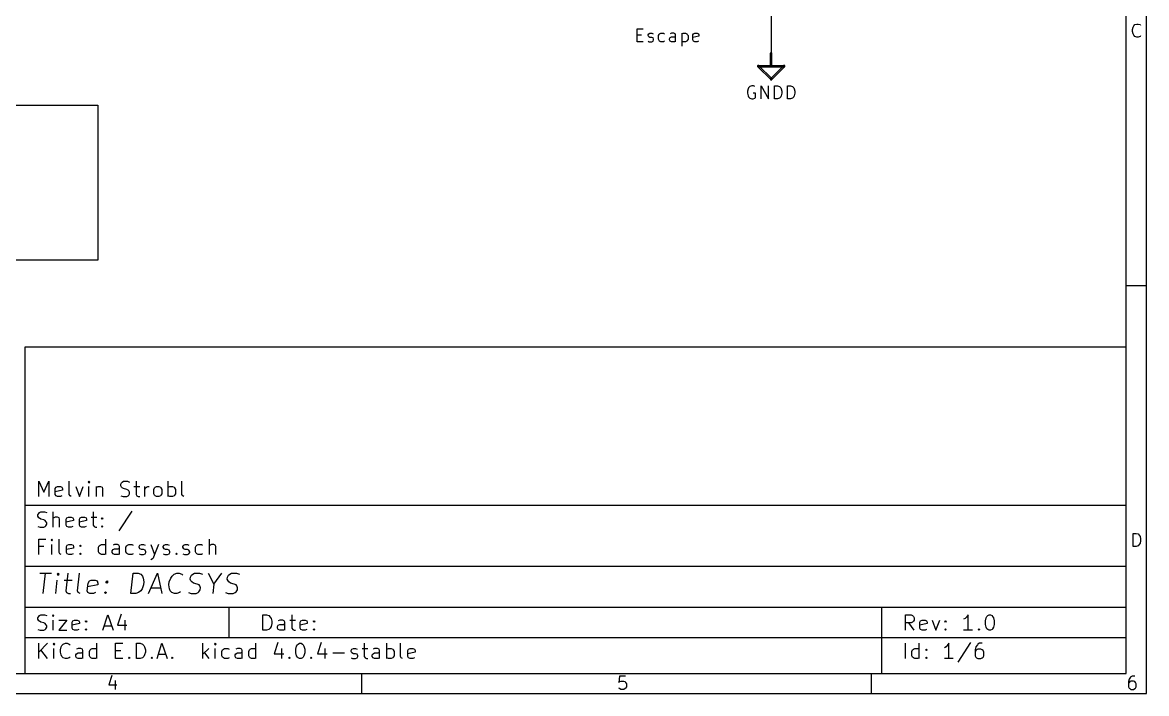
# Model space of a CAD drawing. Extents: x 10 to 287, y -200 to -10.
# Drawn here: x 176.8 to 287, y -200 to -134.1 of the extents above; entities that cross this region are included whole.
import ezdxf

# ---------------------------------------------------------------- set-up
doc = ezdxf.new("R2010")
doc.units = 0
doc.header["$MEASUREMENT"] = 0
doc.layers.add('BLACK', color=7, linetype='CONTINUOUS')

msp = doc.modelspace()

# ---------------------------------------------------------------- linework, layer by layer
at = {"layer": 'Black'}
for p, q in [((286.995, -200), (286.995, -10.0076)), ((285.013, -198.018), (285.013, -11.9888)), ((250.19, -125.73), (250.19, -137.16)), ((285.674, -134.595), (285.75, -134.468)), ((285.75, -134.468), (285.852, -134.341)), ((285.852, -134.341), (286.055, -134.29)), ((286.055, -134.29), (286.182, -134.29)), ((286.182, -134.29), (286.36, -134.341)), ((286.36, -134.341), (286.41, -134.391)), ((237.033, -136.042), (237.033, -134.772)), ((237.033, -134.772), (237.642, -134.772)), ((237.033, -135.357), (237.465, -135.357)), ((238.125, -135.357), (238.176, -135.255)), ((238.125, -135.433), (238.125, -135.357)), ((238.176, -135.56), (238.125, -135.433)), ((238.176, -135.255), (238.303, -135.179)), ((238.303, -135.611), (238.176, -135.56)), ((238.303, -135.179), (238.481, -135.179)), ((238.481, -135.179), (238.608, -135.255)), ((239.141, -135.433), (239.192, -135.306)), ((239.141, -135.788), (239.141, -135.433)), ((239.192, -135.306), (239.243, -135.255)), ((239.243, -135.255), (239.37, -135.179)), ((239.37, -135.179), (239.624, -135.179)), ((239.624, -135.179), (239.725, -135.255)), ((240.411, -135.179), (240.284, -135.255)), ((240.284, -135.611), (240.411, -135.56)), ((240.64, -135.179), (240.411, -135.179)), ((240.411, -135.56), (240.716, -135.56)), ((240.767, -135.255), (240.64, -135.179)), ((240.716, -135.56), (240.817, -135.484)), ((240.817, -135.357), (240.767, -135.255)), ((240.817, -136.042), (240.817, -135.357)), ((241.427, -135.179), (241.427, -136.449)), ((241.427, -135.255), (241.554, -135.179)), ((241.554, -135.179), (241.783, -135.179)), ((241.783, -135.179), (241.91, -135.255)), ((241.91, -135.255), (241.96, -135.306)), ((241.96, -135.306), (242.037, -135.433)), ((242.037, -135.433), (242.037, -135.788)), ((242.519, -135.357), (242.57, -135.255)), ((242.519, -135.839), (242.519, -135.357)), ((243.103, -135.484), (242.519, -135.611)), ((242.57, -135.255), (242.697, -135.179)), ((242.697, -135.179), (242.926, -135.179)), ((242.926, -135.179), (243.053, -135.255)), ((243.053, -135.255), (243.103, -135.357)), ((243.103, -135.357), (243.103, -135.484)), ((285.623, -134.823), (285.674, -134.595)), ((285.623, -135.026), (285.623, -134.823)), ((285.674, -135.255), (285.623, -135.026)), ((285.75, -135.382), (285.674, -135.255)), ((285.852, -135.509), (285.75, -135.382)), ((286.055, -135.585), (285.852, -135.509)), ((286.36, -135.509), (286.182, -135.585)), ((286.41, -135.458), (286.36, -135.509)), ((237.642, -136.042), (237.033, -136.042)), ((238.125, -135.966), (238.227, -136.042)), ((238.227, -136.042), (238.481, -136.042)), ((238.481, -135.611), (238.303, -135.611)), ((238.608, -135.661), (238.481, -135.611)), ((238.481, -136.042), (238.608, -135.966)), ((238.658, -135.788), (238.608, -135.661)), ((238.608, -135.966), (238.658, -135.839)), ((238.658, -135.839), (238.658, -135.788)), ((239.192, -135.915), (239.141, -135.788)), ((239.243, -135.966), (239.192, -135.915)), ((239.37, -136.042), (239.243, -135.966)), ((239.624, -136.042), (239.37, -136.042)), ((239.725, -135.966), (239.624, -136.042)), ((240.233, -135.738), (240.284, -135.611)), ((240.233, -135.839), (240.233, -135.738)), ((240.284, -135.966), (240.233, -135.839)), ((240.411, -136.042), (240.284, -135.966)), ((240.716, -136.042), (240.411, -136.042)), ((240.817, -135.966), (240.716, -136.042)), ((241.554, -136.042), (241.427, -135.966)), ((241.783, -136.042), (241.554, -136.042)), ((241.91, -135.966), (241.783, -136.042)), ((241.96, -135.915), (241.91, -135.966)), ((242.037, -135.788), (241.96, -135.915)), ((242.57, -135.966), (242.519, -135.839)), ((242.697, -136.042), (242.57, -135.966)), ((242.926, -136.042), (242.697, -136.042)), ((243.053, -135.966), (242.926, -136.042)), ((286.182, -135.585), (286.055, -135.585)), ((250.114, -138.43), (250.114, -137.16)), ((250.266, -138.43), (250.266, -137.16)), ((250.139, -139.751), (248.869, -138.481)), ((248.92, -138.354), (250.19, -138.354)), ((248.92, -138.506), (250.19, -138.506)), ((250.241, -139.649), (248.971, -138.379)), ((251.409, -138.379), (250.139, -139.649)), ((250.19, -138.354), (251.46, -138.354)), ((250.19, -138.506), (251.46, -138.506)), ((251.511, -138.481), (250.241, -139.751)), ((247.929, -140.665), (247.879, -140.894)), ((247.879, -140.894), (247.879, -141.072)), ((247.879, -141.072), (247.929, -141.326)), ((247.98, -140.538), (247.929, -140.665)), ((248.107, -140.411), (247.98, -140.538)), ((248.285, -140.36), (248.107, -140.411)), ((248.463, -140.36), (248.285, -140.36)), ((248.641, -141.072), (248.412, -141.072)), ((248.59, -140.411), (248.463, -140.36)), ((248.641, -141.503), (248.641, -141.072)), ((249.199, -141.63), (249.199, -140.36)), ((249.199, -140.36), (249.911, -141.63)), ((249.911, -141.63), (249.911, -140.36)), ((250.52, -141.63), (250.52, -140.36)), ((250.52, -140.36), (250.825, -140.36)), ((250.825, -140.36), (251.003, -140.411)), ((251.003, -140.411), (251.13, -140.538)), ((251.13, -140.538), (251.181, -140.665)), ((251.181, -140.665), (251.231, -140.894)), ((251.231, -141.072), (251.181, -141.326)), ((251.231, -140.894), (251.231, -141.072)), ((251.79, -141.63), (251.79, -140.36)), ((251.79, -140.36), (252.095, -140.36)), ((252.095, -140.36), (252.273, -140.411)), ((252.273, -140.411), (252.4, -140.538)), ((252.4, -140.538), (252.451, -140.665)), ((252.451, -140.665), (252.501, -140.894)), ((252.501, -141.072), (252.451, -141.326)), ((252.501, -140.894), (252.501, -141.072)), ((247.929, -141.326), (247.98, -141.427)), ((247.98, -141.427), (248.107, -141.554)), ((248.107, -141.554), (248.285, -141.63)), ((248.285, -141.63), (248.412, -141.63)), ((248.412, -141.63), (248.59, -141.554)), ((248.59, -141.554), (248.641, -141.503)), ((250.825, -141.63), (250.52, -141.63)), ((251.003, -141.554), (250.825, -141.63)), ((251.13, -141.427), (251.003, -141.554)), ((251.181, -141.326), (251.13, -141.427)), ((252.095, -141.63), (251.79, -141.63)), ((252.273, -141.554), (252.095, -141.63)), ((252.4, -141.427), (252.273, -141.554)), ((252.451, -141.326), (252.4, -141.427)), ((165.1, -142.24), (184.15, -142.24)), ((184.15, -142.24), (184.15, -157.48)), ((184.15, -157.48), (165.1, -157.48)), ((286.995, -159.995), (285.013, -159.995)), ((177.013, -166.014), (177.013, -198.018)), ((285.013, -166.014), (177.013, -166.014)), ((285.013, -198.018), (285.013, -166.014)), ((178.359, -180.67), (178.359, -179.172)), ((178.359, -179.172), (178.867, -180.238)), ((178.867, -180.238), (179.349, -179.172)), ((179.349, -179.172), (179.349, -180.67)), ((181.356, -180.467), (181.356, -179.172)), ((183.286, -179.172), (183.21, -179.248)), ((183.21, -179.248), (183.286, -179.324)), ((183.363, -179.248), (183.286, -179.172)), ((183.286, -179.172), (183.286, -179.324)), ((183.286, -179.324), (183.363, -179.248)), ((186.411, -179.451), (186.487, -179.324)), ((186.411, -179.603), (186.411, -179.451)), ((186.487, -179.756), (186.411, -179.603)), ((186.487, -179.324), (186.563, -179.248)), ((186.563, -179.248), (186.69, -179.172)), ((186.69, -179.172), (187.071, -179.172)), ((187.071, -179.172), (187.274, -179.248)), ((187.909, -179.172), (187.909, -180.467)), ((191.059, -180.67), (191.059, -179.172)), ((192.405, -180.467), (192.405, -179.172)), ((179.984, -179.883), (180.061, -179.756)), ((179.984, -180.467), (179.984, -179.883)), ((180.696, -180.035), (179.984, -180.188)), ((180.061, -180.594), (179.984, -180.467)), ((180.061, -179.756), (180.213, -179.68)), ((180.213, -180.67), (180.061, -180.594)), ((180.213, -179.68), (180.492, -179.68)), ((180.492, -180.67), (180.213, -180.67)), ((180.492, -179.68), (180.645, -179.756)), ((180.645, -180.594), (180.492, -180.67)), ((180.645, -179.756), (180.696, -179.883)), ((180.696, -179.883), (180.696, -180.035)), ((181.432, -180.594), (181.356, -180.467)), ((181.559, -180.67), (181.432, -180.594)), ((181.991, -179.68), (182.347, -180.67)), ((182.347, -180.67), (182.728, -179.68)), ((183.286, -180.67), (183.286, -179.68)), ((183.998, -179.68), (183.998, -180.67)), ((183.998, -179.807), (184.074, -179.756)), ((184.074, -179.756), (184.201, -179.68)), ((184.201, -179.68), (184.429, -179.68)), ((184.429, -179.68), (184.582, -179.756)), ((184.582, -179.756), (184.633, -179.883)), ((184.633, -179.883), (184.633, -180.67)), ((186.411, -180.594), (186.639, -180.67)), ((186.563, -179.807), (186.487, -179.756)), ((186.69, -179.883), (186.563, -179.807)), ((186.639, -180.67), (186.995, -180.67)), ((186.995, -179.959), (186.69, -179.883)), ((187.122, -180.035), (186.995, -179.959)), ((186.995, -180.67), (187.122, -180.594)), ((187.198, -180.111), (187.122, -180.035)), ((187.122, -180.594), (187.198, -180.543)), ((187.274, -180.238), (187.198, -180.111)), ((187.198, -180.543), (187.274, -180.391)), ((187.274, -180.391), (187.274, -180.238)), ((187.706, -179.68), (188.265, -179.68)), ((187.909, -180.467), (187.985, -180.594)), ((187.985, -180.594), (188.112, -180.67)), ((188.112, -180.67), (188.265, -180.67)), ((188.773, -180.67), (188.773, -179.68)), ((188.773, -179.959), (188.849, -179.807)), ((188.849, -179.807), (188.925, -179.756)), ((188.925, -179.756), (189.052, -179.68)), ((189.052, -179.68), (189.205, -179.68)), ((189.636, -179.959), (189.713, -179.807)), ((189.636, -180.391), (189.636, -179.959)), ((189.713, -180.543), (189.636, -180.391)), ((189.713, -179.807), (189.789, -179.756)), ((189.789, -180.594), (189.713, -180.543)), ((189.789, -179.756), (189.916, -179.68)), ((189.916, -180.67), (189.789, -180.594)), ((189.916, -179.68), (190.144, -179.68)), ((190.144, -180.67), (189.916, -180.67)), ((190.144, -179.68), (190.297, -179.756)), ((190.297, -180.594), (190.144, -180.67)), ((190.297, -179.756), (190.348, -179.807)), ((190.348, -180.543), (190.297, -180.594)), ((190.348, -179.807), (190.424, -179.959)), ((190.424, -180.391), (190.348, -180.543)), ((190.424, -179.959), (190.424, -180.391)), ((191.059, -179.756), (191.211, -179.68)), ((191.211, -180.67), (191.059, -180.594)), ((191.211, -179.68), (191.491, -179.68)), ((191.491, -180.67), (191.211, -180.67)), ((191.491, -179.68), (191.643, -179.756)), ((191.643, -180.594), (191.491, -180.67)), ((191.643, -179.756), (191.694, -179.807)), ((191.694, -180.543), (191.643, -180.594)), ((191.694, -179.807), (191.77, -179.959)), ((191.77, -180.391), (191.694, -180.543)), ((191.77, -179.959), (191.77, -180.391)), ((192.481, -180.594), (192.405, -180.467)), ((192.608, -180.67), (192.481, -180.594)), ((177.013, -181.508), (285.013, -181.508)), ((178.283, -182.448), (178.359, -182.321)), ((178.283, -182.601), (178.283, -182.448)), ((178.359, -182.753), (178.283, -182.601)), ((178.359, -182.321), (178.435, -182.245)), ((178.435, -182.804), (178.359, -182.753)), ((178.435, -182.245), (178.562, -182.169)), ((178.562, -182.88), (178.435, -182.804)), ((178.562, -182.169), (178.943, -182.169)), ((178.867, -182.956), (178.562, -182.88)), ((178.994, -183.032), (178.867, -182.956)), ((178.943, -182.169), (179.146, -182.245)), ((179.781, -183.667), (179.781, -182.169)), ((179.857, -182.753), (179.781, -182.804)), ((179.984, -182.677), (179.857, -182.753)), ((180.213, -182.677), (179.984, -182.677)), ((180.365, -182.753), (180.213, -182.677)), ((180.416, -182.88), (180.365, -182.753)), ((180.416, -183.667), (180.416, -182.88)), ((181.051, -182.88), (181.127, -182.753)), ((181.051, -183.464), (181.051, -182.88)), ((181.127, -182.753), (181.28, -182.677)), ((181.28, -182.677), (181.559, -182.677)), ((181.559, -182.677), (181.712, -182.753)), ((181.712, -182.753), (181.762, -182.88)), ((181.762, -182.88), (181.762, -183.032)), ((182.347, -182.88), (182.423, -182.753)), ((182.347, -183.464), (182.347, -182.88)), ((182.423, -182.753), (182.575, -182.677)), ((182.575, -182.677), (182.855, -182.677)), ((182.855, -182.677), (183.007, -182.753)), ((183.007, -182.753), (183.058, -182.88)), ((183.058, -182.88), (183.058, -183.032)), ((183.515, -182.677), (184.074, -182.677)), ((183.718, -182.169), (183.718, -183.464)), ((184.506, -182.804), (184.582, -182.753)), ((184.582, -182.88), (184.506, -182.804)), ((184.582, -182.753), (184.658, -182.804)), ((184.582, -182.753), (184.582, -182.88)), ((184.658, -182.804), (184.582, -182.88)), ((187.503, -182.093), (186.233, -184.023)), ((178.283, -183.591), (178.511, -183.667)), ((178.511, -183.667), (178.867, -183.667)), ((178.867, -183.667), (178.994, -183.591)), ((179.07, -183.109), (178.994, -183.032)), ((178.994, -183.591), (179.07, -183.54)), ((179.146, -183.236), (179.07, -183.109)), ((179.07, -183.54), (179.146, -183.388)), ((179.146, -183.388), (179.146, -183.236)), ((181.762, -183.032), (181.051, -183.185)), ((181.127, -183.591), (181.051, -183.464)), ((181.28, -183.667), (181.127, -183.591)), ((181.559, -183.667), (181.28, -183.667)), ((181.712, -183.591), (181.559, -183.667)), ((183.058, -183.032), (182.347, -183.185)), ((182.423, -183.591), (182.347, -183.464)), ((182.575, -183.667), (182.423, -183.591)), ((182.855, -183.667), (182.575, -183.667)), ((183.007, -183.591), (182.855, -183.667)), ((183.718, -183.464), (183.794, -183.591)), ((183.794, -183.591), (183.921, -183.667)), ((183.921, -183.667), (184.074, -183.667)), ((184.506, -183.591), (184.582, -183.54)), ((184.582, -183.667), (184.506, -183.591)), ((184.582, -183.54), (184.658, -183.591)), ((184.582, -183.54), (184.582, -183.667)), ((184.658, -183.591), (184.582, -183.667)), ((178.359, -186.36), (178.359, -184.861)), ((178.359, -184.861), (179.07, -184.861)), ((179.654, -184.861), (179.578, -184.937)), ((179.578, -184.937), (179.654, -185.014)), ((179.73, -184.937), (179.654, -184.861)), ((179.654, -184.861), (179.654, -185.014)), ((179.654, -185.014), (179.73, -184.937)), ((180.365, -186.157), (180.365, -184.861)), ((184.937, -186.36), (184.937, -184.861)), ((195.097, -186.36), (195.097, -184.861)), ((285.674, -185.572), (285.674, -184.277)), ((285.674, -184.277), (285.979, -184.277)), ((285.979, -184.277), (286.182, -184.328)), ((286.182, -184.328), (286.283, -184.455)), ((286.283, -184.455), (286.36, -184.582)), ((286.36, -184.582), (286.41, -184.81)), ((286.41, -185.014), (286.36, -185.242)), ((286.41, -184.81), (286.41, -185.014)), ((178.867, -185.572), (178.359, -185.572)), ((179.654, -186.36), (179.654, -185.369)), ((180.442, -186.284), (180.365, -186.157)), ((181.077, -185.572), (181.153, -185.445)), ((181.077, -186.157), (181.077, -185.572)), ((181.788, -185.725), (181.077, -185.877)), ((181.153, -186.284), (181.077, -186.157)), ((181.153, -185.445), (181.305, -185.369)), ((181.305, -185.369), (181.585, -185.369)), ((181.585, -185.369), (181.737, -185.445)), ((181.737, -185.445), (181.788, -185.572)), ((181.788, -185.572), (181.788, -185.725)), ((182.372, -185.496), (182.448, -185.445)), ((182.448, -185.572), (182.372, -185.496)), ((182.372, -186.284), (182.448, -186.233)), ((182.448, -185.445), (182.524, -185.496)), ((182.448, -185.445), (182.448, -185.572)), ((182.524, -185.496), (182.448, -185.572)), ((182.448, -186.233), (182.524, -186.284)), ((182.448, -186.233), (182.448, -186.36)), ((184.226, -185.649), (184.302, -185.496)), ((184.226, -186.08), (184.226, -185.649)), ((184.302, -186.233), (184.226, -186.08)), ((184.302, -185.496), (184.379, -185.445)), ((184.379, -186.284), (184.302, -186.233)), ((184.379, -185.445), (184.506, -185.369)), ((184.506, -185.369), (184.81, -185.369)), ((184.81, -185.369), (184.937, -185.445)), ((185.572, -186.004), (185.649, -185.877)), ((185.572, -186.157), (185.572, -186.004)), ((185.649, -186.284), (185.572, -186.157)), ((185.801, -185.369), (185.649, -185.445)), ((185.649, -185.877), (185.801, -185.801)), ((186.08, -185.369), (185.801, -185.369)), ((185.801, -185.801), (186.157, -185.801)), ((186.233, -185.445), (186.08, -185.369)), ((186.157, -185.801), (186.284, -185.725)), ((186.284, -185.572), (186.233, -185.445)), ((186.284, -186.36), (186.284, -185.572)), ((186.919, -185.649), (186.995, -185.496)), ((186.919, -186.08), (186.919, -185.649)), ((186.995, -186.233), (186.919, -186.08)), ((186.995, -185.496), (187.071, -185.445)), ((187.071, -186.284), (186.995, -186.233)), ((187.071, -185.445), (187.198, -185.369)), ((187.198, -185.369), (187.503, -185.369)), ((187.503, -185.369), (187.63, -185.445)), ((188.214, -185.572), (188.29, -185.445)), ((188.214, -185.649), (188.214, -185.572)), ((188.29, -185.801), (188.214, -185.649)), ((188.29, -185.445), (188.443, -185.369)), ((188.443, -185.877), (188.29, -185.801)), ((188.443, -185.369), (188.646, -185.369)), ((188.646, -185.877), (188.443, -185.877)), ((188.646, -185.369), (188.798, -185.445)), ((188.798, -185.928), (188.646, -185.877)), ((188.874, -186.08), (188.798, -185.928)), ((188.798, -186.284), (188.874, -186.157)), ((188.874, -186.157), (188.874, -186.08)), ((189.357, -185.369), (189.713, -186.36)), ((190.094, -185.369), (189.713, -186.36)), ((190.576, -185.572), (190.652, -185.445)), ((190.576, -185.649), (190.576, -185.572)), ((190.652, -185.801), (190.576, -185.649)), ((190.652, -185.445), (190.805, -185.369)), ((190.805, -185.877), (190.652, -185.801)), ((190.805, -185.369), (191.008, -185.369)), ((191.008, -185.877), (190.805, -185.877)), ((191.008, -185.369), (191.16, -185.445)), ((191.16, -185.928), (191.008, -185.877)), ((191.237, -186.08), (191.16, -185.928)), ((191.16, -186.284), (191.237, -186.157)), ((191.237, -186.157), (191.237, -186.08)), ((191.795, -186.284), (191.872, -186.233)), ((191.872, -186.233), (191.948, -186.284)), ((191.872, -186.233), (191.872, -186.36)), ((192.507, -185.572), (192.583, -185.445)), ((192.507, -185.649), (192.507, -185.572)), ((192.583, -185.801), (192.507, -185.649)), ((192.583, -185.445), (192.735, -185.369)), ((192.735, -185.877), (192.583, -185.801)), ((192.735, -185.369), (192.938, -185.369)), ((192.938, -185.877), (192.735, -185.877)), ((192.938, -185.369), (193.091, -185.445)), ((193.091, -185.928), (192.938, -185.877)), ((193.167, -186.08), (193.091, -185.928)), ((193.091, -186.284), (193.167, -186.157)), ((193.167, -186.157), (193.167, -186.08)), ((193.726, -185.649), (193.802, -185.496)), ((193.726, -186.08), (193.726, -185.649)), ((193.802, -186.233), (193.726, -186.08)), ((193.802, -185.496), (193.878, -185.445)), ((193.878, -186.284), (193.802, -186.233)), ((193.878, -185.445), (194.005, -185.369)), ((194.005, -185.369), (194.31, -185.369)), ((194.31, -185.369), (194.437, -185.445)), ((195.174, -185.445), (195.097, -185.496)), ((195.301, -185.369), (195.174, -185.445)), ((195.529, -185.369), (195.301, -185.369)), ((195.682, -185.445), (195.529, -185.369)), ((195.732, -185.572), (195.682, -185.445)), ((195.732, -186.36), (195.732, -185.572)), ((285.979, -185.572), (285.674, -185.572)), ((286.182, -185.496), (285.979, -185.572)), ((286.283, -185.369), (286.182, -185.496)), ((286.36, -185.242), (286.283, -185.369)), ((180.569, -186.36), (180.442, -186.284)), ((181.305, -186.36), (181.153, -186.284)), ((181.585, -186.36), (181.305, -186.36)), ((181.737, -186.284), (181.585, -186.36)), ((182.448, -186.36), (182.372, -186.284)), ((182.524, -186.284), (182.448, -186.36)), ((184.506, -186.36), (184.379, -186.284)), ((184.81, -186.36), (184.506, -186.36)), ((184.937, -186.284), (184.81, -186.36)), ((185.801, -186.36), (185.649, -186.284)), ((186.157, -186.36), (185.801, -186.36)), ((186.284, -186.284), (186.157, -186.36)), ((187.198, -186.36), (187.071, -186.284)), ((187.503, -186.36), (187.198, -186.36)), ((187.63, -186.284), (187.503, -186.36)), ((188.214, -186.284), (188.366, -186.36)), ((188.366, -186.36), (188.646, -186.36)), ((188.646, -186.36), (188.798, -186.284)), ((189.509, -186.792), (189.357, -186.868)), ((189.586, -186.715), (189.509, -186.792)), ((189.713, -186.36), (189.586, -186.715)), ((190.576, -186.284), (190.729, -186.36)), ((190.729, -186.36), (191.008, -186.36)), ((191.008, -186.36), (191.16, -186.284)), ((191.872, -186.36), (191.795, -186.284)), ((191.948, -186.284), (191.872, -186.36)), ((192.507, -186.284), (192.659, -186.36)), ((192.659, -186.36), (192.938, -186.36)), ((192.938, -186.36), (193.091, -186.284)), ((194.005, -186.36), (193.878, -186.284)), ((194.31, -186.36), (194.005, -186.36)), ((194.437, -186.284), (194.31, -186.36)), ((177.013, -187.503), (285.013, -187.503)), ((178.46, -188.189), (179.603, -188.189)), ((178.791, -190.195), (179.019, -188.189)), ((180.264, -188.189), (180.162, -188.29)), ((180.162, -188.29), (180.238, -188.392)), ((180.264, -188.189), (180.238, -188.392)), ((180.238, -188.392), (180.365, -188.29)), ((180.365, -188.29), (180.264, -188.189)), ((181.229, -188.189), (181.026, -189.916)), ((182.169, -189.916), (182.372, -188.189)), ((187.401, -190.195), (187.63, -188.189)), ((187.63, -188.189), (188.112, -188.189)), ((188.112, -188.189), (188.392, -188.29)), ((188.392, -188.29), (188.544, -188.493)), ((189.128, -190.195), (190.017, -188.189)), ((190.017, -188.189), (190.449, -190.195)), ((191.44, -188.493), (191.643, -188.29)), ((191.643, -188.29), (191.922, -188.189)), ((191.922, -188.189), (192.126, -188.189)), ((192.126, -188.189), (192.405, -188.29)), ((192.405, -188.29), (192.481, -188.392)), ((193.243, -188.57), (193.345, -188.392)), ((193.345, -188.392), (193.472, -188.29)), ((193.472, -188.29), (193.65, -188.189)), ((193.65, -188.189), (194.132, -188.189)), ((194.132, -188.189), (194.412, -188.29)), ((194.996, -188.189), (195.529, -189.255)), ((195.529, -189.255), (196.317, -188.189)), ((196.875, -188.57), (196.977, -188.392)), ((196.977, -188.392), (197.104, -188.29)), ((197.104, -188.29), (197.282, -188.189)), ((197.282, -188.189), (197.764, -188.189)), ((197.764, -188.189), (198.044, -188.29)), ((180.035, -190.195), (180.188, -188.874)), ((180.873, -188.874), (181.635, -188.874)), ((183.109, -189.916), (183.21, -189.154)), ((184.15, -189.332), (183.159, -189.535)), ((183.21, -189.154), (183.337, -188.951)), ((183.337, -188.951), (183.515, -188.874)), ((183.515, -188.874), (183.896, -188.874)), ((183.896, -188.874), (184.099, -188.951)), ((184.099, -188.951), (184.175, -189.154)), ((184.175, -189.154), (184.15, -189.332)), ((184.937, -189.052), (185.064, -188.951)), ((185.039, -189.154), (184.937, -189.052)), ((185.064, -188.951), (185.039, -189.154)), ((185.141, -189.052), (185.039, -189.154)), ((185.064, -188.951), (185.141, -189.052)), ((188.646, -189.332), (188.493, -189.713)), ((188.544, -188.493), (188.62, -188.671)), ((188.62, -188.671), (188.671, -189.052)), ((188.671, -189.052), (188.646, -189.332)), ((191.135, -189.332), (191.16, -189.052)), ((191.186, -189.713), (191.135, -189.332)), ((191.16, -189.052), (191.313, -188.671)), ((191.313, -188.671), (191.44, -188.493)), ((193.218, -188.773), (193.243, -188.57)), ((193.294, -188.951), (193.218, -188.773)), ((193.37, -189.052), (193.294, -188.951)), ((193.548, -189.154), (193.37, -189.052)), ((193.904, -189.255), (193.548, -189.154)), ((194.107, -189.332), (193.904, -189.255)), ((194.158, -189.433), (194.107, -189.332)), ((194.234, -189.636), (194.158, -189.433)), ((195.529, -189.255), (195.428, -190.195)), ((196.85, -188.773), (196.875, -188.57)), ((196.926, -188.951), (196.85, -188.773)), ((197.002, -189.052), (196.926, -188.951)), ((197.18, -189.154), (197.002, -189.052)), ((197.536, -189.255), (197.18, -189.154)), ((197.739, -189.332), (197.536, -189.255)), ((197.79, -189.433), (197.739, -189.332)), ((197.866, -189.636), (197.79, -189.433)), ((181.026, -189.916), (181.102, -190.094)), ((181.102, -190.094), (181.28, -190.195)), ((181.28, -190.195), (181.483, -190.195)), ((182.245, -190.094), (182.169, -189.916)), ((182.423, -190.195), (182.245, -190.094)), ((183.185, -190.094), (183.109, -189.916)), ((183.363, -190.195), (183.185, -190.094)), ((183.744, -190.195), (183.363, -190.195)), ((183.947, -190.094), (183.744, -190.195)), ((184.81, -190.094), (184.912, -190.017)), ((184.912, -190.195), (184.81, -190.094)), ((184.912, -190.017), (185.014, -190.094)), ((184.912, -190.017), (184.912, -190.195)), ((185.014, -190.094), (184.912, -190.195)), ((187.884, -190.195), (187.401, -190.195)), ((188.163, -190.094), (187.884, -190.195)), ((188.366, -189.916), (188.163, -190.094)), ((188.493, -189.713), (188.366, -189.916)), ((189.357, -189.636), (190.322, -189.636)), ((191.262, -189.916), (191.186, -189.713)), ((191.414, -190.094), (191.262, -189.916)), ((191.694, -190.195), (191.414, -190.094)), ((191.897, -190.195), (191.694, -190.195)), ((192.176, -190.094), (191.897, -190.195)), ((192.278, -190.017), (192.176, -190.094)), ((193.04, -190.094), (193.319, -190.195)), ((193.319, -190.195), (193.802, -190.195)), ((193.802, -190.195), (194.005, -190.094)), ((194.005, -190.094), (194.081, -190.017)), ((194.081, -190.017), (194.208, -189.814)), ((194.208, -189.814), (194.234, -189.636)), ((196.672, -190.094), (196.952, -190.195)), ((196.952, -190.195), (197.434, -190.195)), ((197.434, -190.195), (197.637, -190.094)), ((197.637, -190.094), (197.714, -190.017)), ((197.714, -190.017), (197.841, -189.814)), ((197.841, -189.814), (197.866, -189.636)), ((177.013, -191.516), (285.013, -191.516)), ((197.002, -191.516), (197.002, -194.513)), ((261.01, -191.516), (261.01, -198.018)), ((178.283, -192.557), (178.359, -192.43)), ((178.283, -192.71), (178.283, -192.557)), ((178.359, -192.862), (178.283, -192.71)), ((178.359, -192.43), (178.435, -192.354)), ((178.435, -192.913), (178.359, -192.862)), ((178.435, -192.354), (178.562, -192.278)), ((178.562, -192.278), (178.943, -192.278)), ((178.943, -192.278), (179.146, -192.354)), ((179.781, -192.278), (179.705, -192.354)), ((179.705, -192.354), (179.781, -192.43)), ((179.857, -192.354), (179.781, -192.278)), ((179.781, -192.278), (179.781, -192.43)), ((179.781, -192.43), (179.857, -192.354)), ((179.781, -193.777), (179.781, -192.786)), ((180.34, -192.786), (181.127, -192.786)), ((181.127, -192.786), (180.34, -193.777)), ((181.635, -192.989), (181.712, -192.862)), ((181.712, -192.862), (181.864, -192.786)), ((181.864, -192.786), (182.143, -192.786)), ((182.143, -192.786), (182.296, -192.862)), ((182.296, -192.862), (182.347, -192.989)), ((182.931, -192.913), (183.007, -192.862)), ((183.007, -192.862), (183.083, -192.913)), ((183.007, -192.862), (183.007, -192.989)), ((184.658, -193.777), (185.141, -192.278)), ((185.141, -192.278), (185.649, -193.777)), ((186.436, -192.202), (186.08, -193.294)), ((186.792, -192.786), (186.792, -193.777)), ((200.355, -193.777), (200.355, -192.278)), ((200.355, -192.278), (200.711, -192.278)), ((200.711, -192.278), (200.939, -192.354)), ((200.939, -192.354), (201.066, -192.507)), ((201.066, -192.507), (201.143, -192.634)), ((201.143, -192.634), (201.219, -192.913)), ((202.006, -192.786), (201.854, -192.862)), ((202.286, -192.786), (202.006, -192.786)), ((202.438, -192.862), (202.286, -192.786)), ((202.489, -192.989), (202.438, -192.862)), ((202.997, -192.786), (203.556, -192.786)), ((203.2, -192.278), (203.2, -193.573)), ((203.987, -192.989), (204.064, -192.862)), ((204.064, -192.862), (204.216, -192.786)), ((204.216, -192.786), (204.495, -192.786)), ((204.495, -192.786), (204.648, -192.862)), ((204.648, -192.862), (204.699, -192.989)), ((205.283, -192.913), (205.359, -192.862)), ((205.359, -192.862), (205.435, -192.913)), ((205.359, -192.862), (205.359, -192.989)), ((263.347, -193.777), (263.347, -192.278)), ((263.347, -192.278), (263.931, -192.278)), ((263.931, -192.278), (264.058, -192.354)), ((264.058, -192.354), (264.135, -192.43)), ((264.135, -192.43), (264.211, -192.557)), ((264.211, -192.786), (264.135, -192.913)), ((264.211, -192.557), (264.211, -192.786)), ((264.77, -192.989), (264.846, -192.862)), ((264.846, -192.862), (264.998, -192.786)), ((264.998, -192.786), (265.278, -192.786)), ((265.278, -192.786), (265.43, -192.862)), ((265.43, -192.862), (265.481, -192.989)), ((265.989, -192.786), (266.344, -193.777)), ((266.344, -193.777), (266.725, -192.786)), ((267.208, -192.913), (267.284, -192.862)), ((267.284, -192.862), (267.36, -192.913)), ((267.284, -192.862), (267.284, -192.989)), ((269.215, -192.634), (269.062, -192.71)), ((269.342, -192.507), (269.215, -192.634)), ((269.494, -192.278), (269.342, -192.507)), ((269.494, -193.777), (269.494, -192.278)), ((271.196, -192.862), (271.272, -192.557)), ((271.196, -193.218), (271.196, -192.862)), ((271.272, -192.557), (271.348, -192.43)), ((271.348, -192.43), (271.424, -192.354)), ((271.424, -192.354), (271.551, -192.278)), ((271.551, -192.278), (271.704, -192.278)), ((271.704, -192.278), (271.856, -192.354)), ((271.856, -192.354), (271.907, -192.43)), ((271.907, -192.43), (271.983, -192.557)), ((271.983, -192.557), (272.059, -192.862)), ((272.059, -192.862), (272.059, -193.218)), ((178.283, -193.7), (178.511, -193.777)), ((178.562, -192.989), (178.435, -192.913)), ((178.511, -193.777), (178.867, -193.777)), ((178.867, -193.065), (178.562, -192.989)), ((178.994, -193.142), (178.867, -193.065)), ((178.867, -193.777), (178.994, -193.7)), ((179.07, -193.218), (178.994, -193.142)), ((178.994, -193.7), (179.07, -193.65)), ((179.146, -193.345), (179.07, -193.218)), ((179.07, -193.65), (179.146, -193.497)), ((179.146, -193.497), (179.146, -193.345)), ((180.34, -193.777), (181.127, -193.777)), ((181.635, -193.573), (181.635, -192.989)), ((182.347, -193.142), (181.635, -193.294)), ((181.712, -193.7), (181.635, -193.573)), ((181.864, -193.777), (181.712, -193.7)), ((182.143, -193.777), (181.864, -193.777)), ((182.296, -193.7), (182.143, -193.777)), ((182.347, -192.989), (182.347, -193.142)), ((183.007, -192.989), (182.931, -192.913)), ((182.931, -193.7), (183.007, -193.65)), ((183.007, -193.777), (182.931, -193.7)), ((183.083, -192.913), (183.007, -192.989)), ((183.007, -193.65), (183.083, -193.7)), ((183.007, -193.65), (183.007, -193.777)), ((183.083, -193.7), (183.007, -193.777)), ((184.785, -193.345), (185.496, -193.345)), ((186.08, -193.294), (187.02, -193.294)), ((200.711, -193.777), (200.355, -193.777)), ((200.939, -193.7), (200.711, -193.777)), ((201.066, -193.573), (200.939, -193.7)), ((201.143, -193.421), (201.066, -193.573)), ((201.219, -193.142), (201.143, -193.421)), ((201.219, -192.913), (201.219, -193.142)), ((201.778, -193.421), (201.854, -193.294)), ((201.778, -193.573), (201.778, -193.421)), ((201.854, -193.7), (201.778, -193.573)), ((201.854, -193.294), (202.006, -193.218)), ((202.006, -193.777), (201.854, -193.7)), ((202.006, -193.218), (202.362, -193.218)), ((202.362, -193.777), (202.006, -193.777)), ((202.362, -193.218), (202.489, -193.142)), ((202.489, -193.7), (202.362, -193.777)), ((202.489, -193.777), (202.489, -192.989)), ((203.2, -193.573), (203.276, -193.7)), ((203.276, -193.7), (203.403, -193.777)), ((203.403, -193.777), (203.556, -193.777)), ((203.987, -193.573), (203.987, -192.989)), ((204.699, -193.142), (203.987, -193.294)), ((204.064, -193.7), (203.987, -193.573)), ((204.216, -193.777), (204.064, -193.7)), ((204.495, -193.777), (204.216, -193.777)), ((204.648, -193.7), (204.495, -193.777)), ((204.699, -192.989), (204.699, -193.142)), ((205.359, -192.989), (205.283, -192.913)), ((205.283, -193.7), (205.359, -193.65)), ((205.359, -193.777), (205.283, -193.7)), ((205.435, -192.913), (205.359, -192.989)), ((205.359, -193.65), (205.435, -193.7)), ((205.359, -193.65), (205.359, -193.777)), ((205.435, -193.7), (205.359, -193.777)), ((263.931, -193.065), (263.347, -193.065)), ((264.211, -193.777), (263.703, -193.065)), ((264.058, -192.989), (263.931, -193.065)), ((264.135, -192.913), (264.058, -192.989)), ((264.77, -193.573), (264.77, -192.989)), ((265.481, -193.142), (264.77, -193.294)), ((264.846, -193.7), (264.77, -193.573)), ((264.998, -193.777), (264.846, -193.7)), ((265.278, -193.777), (264.998, -193.777)), ((265.43, -193.7), (265.278, -193.777)), ((265.481, -192.989), (265.481, -193.142)), ((267.284, -192.989), (267.208, -192.913)), ((267.208, -193.7), (267.284, -193.65)), ((267.284, -193.777), (267.208, -193.7)), ((267.36, -192.913), (267.284, -192.989)), ((267.284, -193.65), (267.36, -193.7)), ((267.284, -193.65), (267.284, -193.777)), ((267.36, -193.7), (267.284, -193.777)), ((269.926, -193.777), (269.062, -193.777)), ((270.485, -193.7), (270.561, -193.65)), ((270.561, -193.777), (270.485, -193.7)), ((270.561, -193.65), (270.637, -193.7)), ((270.561, -193.65), (270.561, -193.777)), ((270.637, -193.7), (270.561, -193.777)), ((271.272, -193.497), (271.196, -193.218)), ((271.348, -193.65), (271.272, -193.497)), ((271.424, -193.7), (271.348, -193.65)), ((271.551, -193.777), (271.424, -193.7)), ((271.704, -193.777), (271.551, -193.777)), ((271.856, -193.7), (271.704, -193.777)), ((271.907, -193.65), (271.856, -193.7)), ((271.983, -193.497), (271.907, -193.65)), ((272.059, -193.218), (271.983, -193.497)), ((177.013, -194.513), (285.013, -194.513)), ((178.359, -196.571), (178.359, -195.072)), ((179.222, -195.072), (178.359, -195.936)), ((179.857, -195.072), (179.781, -195.148)), ((179.934, -195.148), (179.857, -195.072)), ((179.857, -195.072), (179.857, -195.224)), ((180.772, -195.148), (181, -195.072)), ((181, -195.072), (181.153, -195.072)), ((181.153, -195.072), (181.356, -195.148)), ((184.048, -196.571), (184.048, -195.072)), ((185.903, -196.571), (185.903, -195.072)), ((185.903, -195.072), (186.614, -195.072)), ((187.96, -196.571), (187.96, -195.072)), ((187.96, -195.072), (188.316, -195.072)), ((188.316, -195.072), (188.544, -195.148)), ((189.967, -196.571), (190.449, -195.072)), ((190.449, -195.072), (190.957, -196.571)), ((194.462, -196.571), (194.462, -195.072)), ((195.682, -195.072), (195.605, -195.148)), ((195.758, -195.148), (195.682, -195.072)), ((195.682, -195.072), (195.682, -195.224)), ((199.669, -196.571), (199.669, -195.072)), ((201.803, -194.996), (201.447, -196.088)), ((203.81, -195.148), (203.937, -195.072)), ((203.937, -195.072), (204.089, -195.072)), ((204.089, -195.072), (204.241, -195.148)), ((206.07, -194.996), (205.715, -196.088)), ((210.287, -195.072), (210.287, -196.367)), ((212.496, -196.571), (212.496, -195.072)), ((213.843, -196.367), (213.843, -195.072)), ((263.347, -196.571), (263.347, -195.072)), ((264.693, -196.571), (264.693, -195.072)), ((267.614, -195.072), (267.462, -195.301)), ((267.614, -196.571), (267.614, -195.072)), ((269.748, -194.996), (268.478, -196.926)), ((270.612, -195.072), (270.459, -195.148)), ((270.891, -195.072), (270.612, -195.072)), ((179.222, -196.571), (178.562, -195.707)), ((179.781, -195.148), (179.857, -195.224)), ((179.857, -195.224), (179.934, -195.148)), ((179.857, -196.571), (179.857, -195.58)), ((180.492, -195.707), (180.569, -195.428)), ((180.492, -195.936), (180.492, -195.707)), ((180.569, -196.215), (180.492, -195.936)), ((180.569, -195.428), (180.645, -195.301)), ((180.645, -195.301), (180.772, -195.148)), ((181.356, -195.148), (181.432, -195.224)), ((181.991, -196.215), (182.067, -196.088)), ((182.22, -195.58), (182.067, -195.656)), ((182.067, -196.088), (182.22, -196.012)), ((182.499, -195.58), (182.22, -195.58)), ((182.22, -196.012), (182.575, -196.012)), ((182.651, -195.656), (182.499, -195.58)), ((182.575, -196.012), (182.702, -195.936)), ((182.702, -195.783), (182.651, -195.656)), ((182.702, -196.571), (182.702, -195.783)), ((183.337, -195.859), (183.413, -195.707)), ((183.337, -196.291), (183.337, -195.859)), ((183.413, -195.707), (183.49, -195.656)), ((183.49, -195.656), (183.617, -195.58)), ((183.617, -195.58), (183.921, -195.58)), ((183.921, -195.58), (184.048, -195.656)), ((185.903, -195.783), (186.411, -195.783)), ((188.544, -195.148), (188.671, -195.301)), ((188.671, -195.301), (188.747, -195.428)), ((188.747, -195.428), (188.824, -195.707)), ((188.824, -195.936), (188.747, -196.215)), ((188.824, -195.707), (188.824, -195.936)), ((190.094, -196.139), (190.805, -196.139)), ((195.047, -195.58), (194.462, -196.139)), ((194.615, -196.012), (195.047, -196.571)), ((195.605, -195.148), (195.682, -195.224)), ((195.682, -195.224), (195.758, -195.148)), ((195.682, -196.571), (195.682, -195.58)), ((196.317, -195.859), (196.393, -195.707)), ((196.317, -196.291), (196.317, -195.859)), ((196.393, -195.707), (196.469, -195.656)), ((196.469, -195.656), (196.596, -195.58)), ((196.596, -195.58), (196.901, -195.58)), ((196.901, -195.58), (197.028, -195.656)), ((197.612, -196.215), (197.688, -196.088)), ((197.841, -195.58), (197.688, -195.656)), ((197.688, -196.088), (197.841, -196.012)), ((198.12, -195.58), (197.841, -195.58)), ((197.841, -196.012), (198.196, -196.012)), ((198.272, -195.656), (198.12, -195.58)), ((198.196, -196.012), (198.323, -195.936)), ((198.323, -195.783), (198.272, -195.656)), ((198.323, -196.571), (198.323, -195.783)), ((198.958, -195.859), (199.034, -195.707)), ((198.958, -196.291), (198.958, -195.859)), ((199.034, -195.707), (199.111, -195.656)), ((199.111, -195.656), (199.238, -195.58)), ((199.238, -195.58), (199.542, -195.58)), ((199.542, -195.58), (199.669, -195.656)), ((201.447, -196.088), (202.387, -196.088)), ((202.159, -195.58), (202.159, -196.571)), ((203.581, -195.656), (203.657, -195.351)), ((203.581, -196.012), (203.581, -195.656)), ((203.657, -196.291), (203.581, -196.012)), ((203.657, -195.351), (203.733, -195.224)), ((203.733, -195.224), (203.81, -195.148)), ((204.241, -195.148), (204.292, -195.224)), ((204.292, -195.224), (204.368, -195.351)), ((204.368, -195.351), (204.445, -195.656)), ((204.445, -196.012), (204.368, -196.291)), ((204.445, -195.656), (204.445, -196.012)), ((205.715, -196.088), (206.654, -196.088)), ((206.426, -195.58), (206.426, -196.571)), ((207.213, -196.012), (208.356, -196.012)), ((208.991, -195.783), (209.067, -195.656)), ((208.991, -195.859), (208.991, -195.783)), ((209.067, -196.012), (208.991, -195.859)), ((209.067, -195.656), (209.22, -195.58)), ((209.22, -196.088), (209.067, -196.012)), ((209.22, -195.58), (209.423, -195.58)), ((209.423, -196.088), (209.22, -196.088)), ((209.423, -195.58), (209.575, -195.656)), ((209.575, -196.139), (209.423, -196.088)), ((209.652, -196.291), (209.575, -196.139)), ((210.083, -195.58), (210.642, -195.58)), ((211.074, -196.215), (211.15, -196.088)), ((211.303, -195.58), (211.15, -195.656)), ((211.15, -196.088), (211.303, -196.012)), ((211.582, -195.58), (211.303, -195.58)), ((211.303, -196.012), (211.658, -196.012)), ((211.734, -195.656), (211.582, -195.58)), ((211.658, -196.012), (211.785, -195.936)), ((211.785, -195.783), (211.734, -195.656)), ((211.785, -196.571), (211.785, -195.783)), ((212.496, -195.656), (212.649, -195.58)), ((212.649, -195.58), (212.928, -195.58)), ((212.928, -195.58), (213.081, -195.656)), ((213.081, -195.656), (213.131, -195.707)), ((213.131, -195.707), (213.208, -195.859)), ((213.208, -195.859), (213.208, -196.291)), ((214.554, -195.783), (214.63, -195.656)), ((214.554, -196.367), (214.554, -195.783)), ((215.265, -195.936), (214.554, -196.088)), ((214.63, -195.656), (214.782, -195.58)), ((214.782, -195.58), (215.062, -195.58)), ((215.062, -195.58), (215.214, -195.656)), ((215.214, -195.656), (215.265, -195.783)), ((215.265, -195.783), (215.265, -195.936)), ((263.982, -195.859), (264.058, -195.707)), ((263.982, -196.291), (263.982, -195.859)), ((264.058, -195.707), (264.135, -195.656)), ((264.135, -195.656), (264.262, -195.58)), ((264.262, -195.58), (264.566, -195.58)), ((264.566, -195.58), (264.693, -195.656)), ((265.328, -195.707), (265.405, -195.656)), ((265.405, -195.783), (265.328, -195.707)), ((265.405, -195.656), (265.481, -195.707)), ((265.405, -195.656), (265.405, -195.783)), ((265.481, -195.707), (265.405, -195.783)), ((267.335, -195.428), (267.183, -195.504)), ((267.462, -195.301), (267.335, -195.428)), ((270.256, -195.428), (270.18, -195.707)), ((270.18, -195.707), (270.18, -196.291)), ((270.256, -195.783), (270.18, -195.936)), ((270.408, -195.224), (270.256, -195.428)), ((270.332, -195.707), (270.256, -195.783)), ((270.459, -195.656), (270.332, -195.707)), ((270.459, -195.148), (270.408, -195.224)), ((270.764, -195.656), (270.459, -195.656)), ((270.891, -195.707), (270.764, -195.656)), ((270.967, -195.783), (270.891, -195.707)), ((271.043, -195.936), (270.967, -195.783)), ((271.043, -196.291), (271.043, -195.936)), ((180.645, -196.367), (180.569, -196.215)), ((180.772, -196.494), (180.645, -196.367)), ((181, -196.571), (180.772, -196.494)), ((181.153, -196.571), (181, -196.571)), ((181.356, -196.494), (181.153, -196.571)), ((181.432, -196.444), (181.356, -196.494)), ((181.991, -196.367), (181.991, -196.215)), ((182.067, -196.494), (181.991, -196.367)), ((182.22, -196.571), (182.067, -196.494)), ((182.575, -196.571), (182.22, -196.571)), ((182.702, -196.494), (182.575, -196.571)), ((183.413, -196.444), (183.337, -196.291)), ((183.49, -196.494), (183.413, -196.444)), ((183.617, -196.571), (183.49, -196.494)), ((183.921, -196.571), (183.617, -196.571)), ((184.048, -196.494), (183.921, -196.571)), ((186.614, -196.571), (185.903, -196.571)), ((187.173, -196.494), (187.249, -196.444)), ((187.249, -196.571), (187.173, -196.494)), ((187.249, -196.444), (187.325, -196.494)), ((187.249, -196.444), (187.249, -196.571)), ((187.325, -196.494), (187.249, -196.571)), ((188.316, -196.571), (187.96, -196.571)), ((188.544, -196.494), (188.316, -196.571)), ((188.671, -196.367), (188.544, -196.494)), ((188.747, -196.215), (188.671, -196.367)), ((189.382, -196.494), (189.459, -196.444)), ((189.459, -196.571), (189.382, -196.494)), ((189.459, -196.444), (189.535, -196.494)), ((189.459, -196.444), (189.459, -196.571)), ((189.535, -196.494), (189.459, -196.571)), ((191.389, -196.494), (191.465, -196.444)), ((191.465, -196.571), (191.389, -196.494)), ((191.465, -196.444), (191.541, -196.494)), ((191.465, -196.444), (191.465, -196.571)), ((191.541, -196.494), (191.465, -196.571)), ((196.393, -196.444), (196.317, -196.291)), ((196.469, -196.494), (196.393, -196.444)), ((196.596, -196.571), (196.469, -196.494)), ((196.901, -196.571), (196.596, -196.571)), ((197.028, -196.494), (196.901, -196.571)), ((197.612, -196.367), (197.612, -196.215)), ((197.688, -196.494), (197.612, -196.367)), ((197.841, -196.571), (197.688, -196.494)), ((198.196, -196.571), (197.841, -196.571)), ((198.323, -196.494), (198.196, -196.571)), ((199.034, -196.444), (198.958, -196.291)), ((199.111, -196.494), (199.034, -196.444)), ((199.238, -196.571), (199.111, -196.494)), ((199.542, -196.571), (199.238, -196.571)), ((199.669, -196.494), (199.542, -196.571)), ((202.87, -196.494), (202.946, -196.444)), ((202.946, -196.571), (202.87, -196.494)), ((202.946, -196.444), (203.022, -196.494)), ((202.946, -196.444), (202.946, -196.571)), ((203.022, -196.494), (202.946, -196.571)), ((203.733, -196.444), (203.657, -196.291)), ((203.81, -196.494), (203.733, -196.444)), ((203.937, -196.571), (203.81, -196.494)), ((204.089, -196.571), (203.937, -196.571)), ((204.241, -196.494), (204.089, -196.571)), ((204.292, -196.444), (204.241, -196.494)), ((204.368, -196.291), (204.292, -196.444)), ((205.003, -196.494), (205.08, -196.444)), ((205.08, -196.571), (205.003, -196.494)), ((205.08, -196.444), (205.156, -196.494)), ((205.08, -196.444), (205.08, -196.571)), ((205.156, -196.494), (205.08, -196.571)), ((208.991, -196.494), (209.144, -196.571)), ((209.144, -196.571), (209.423, -196.571)), ((209.423, -196.571), (209.575, -196.494)), ((209.575, -196.494), (209.652, -196.367)), ((209.652, -196.367), (209.652, -196.291)), ((210.287, -196.367), (210.363, -196.494)), ((210.363, -196.494), (210.49, -196.571)), ((210.49, -196.571), (210.642, -196.571)), ((211.074, -196.367), (211.074, -196.215)), ((211.15, -196.494), (211.074, -196.367)), ((211.303, -196.571), (211.15, -196.494)), ((211.658, -196.571), (211.303, -196.571)), ((211.785, -196.494), (211.658, -196.571)), ((212.649, -196.571), (212.496, -196.494)), ((212.928, -196.571), (212.649, -196.571)), ((213.081, -196.494), (212.928, -196.571)), ((213.131, -196.444), (213.081, -196.494)), ((213.208, -196.291), (213.131, -196.444)), ((213.919, -196.494), (213.843, -196.367)), ((214.046, -196.571), (213.919, -196.494)), ((214.63, -196.494), (214.554, -196.367)), ((214.782, -196.571), (214.63, -196.494)), ((215.062, -196.571), (214.782, -196.571)), ((215.214, -196.494), (215.062, -196.571)), ((264.058, -196.444), (263.982, -196.291)), ((264.135, -196.494), (264.058, -196.444)), ((264.262, -196.571), (264.135, -196.494)), ((264.566, -196.571), (264.262, -196.571)), ((264.693, -196.494), (264.566, -196.571)), ((265.328, -196.494), (265.405, -196.444)), ((265.405, -196.571), (265.328, -196.494)), ((265.405, -196.444), (265.481, -196.494)), ((265.405, -196.444), (265.405, -196.571)), ((265.481, -196.494), (265.405, -196.571)), ((268.046, -196.571), (267.183, -196.571)), ((270.18, -196.291), (270.256, -196.444)), ((270.256, -196.444), (270.332, -196.494)), ((270.332, -196.494), (270.459, -196.571)), ((270.459, -196.571), (270.764, -196.571)), ((270.764, -196.571), (270.891, -196.494)), ((270.891, -196.494), (270.967, -196.444)), ((270.967, -196.444), (271.043, -196.291)), ((11.9888, -198.018), (285.013, -198.018)), ((177.013, -198.018), (285.013, -198.018)), ((185.547, -198.222), (185.242, -199.161)), ((210.007, -198.018), (210.007, -200)), ((235.306, -198.298), (235.255, -198.907)), ((235.915, -198.298), (235.306, -198.298)), ((259.994, -198.018), (259.994, -200)), ((285.42, -198.399), (285.293, -198.603)), ((285.471, -198.349), (285.42, -198.399)), ((285.598, -198.298), (285.471, -198.349)), ((285.852, -198.298), (285.598, -198.298)), ((185.242, -199.161), (186.03, -199.161)), ((185.852, -198.73), (185.852, -199.593)), ((235.255, -198.907), (235.306, -198.831)), ((235.306, -199.517), (235.255, -199.466)), ((235.306, -198.831), (235.433, -198.78)), ((235.433, -198.78), (235.737, -198.78)), ((235.737, -198.78), (235.864, -198.831)), ((235.864, -198.831), (235.915, -198.907)), ((235.915, -199.466), (235.864, -199.517)), ((235.915, -198.907), (235.991, -199.034)), ((235.991, -199.339), (235.915, -199.466)), ((235.991, -199.034), (235.991, -199.339)), ((285.293, -198.603), (285.242, -198.831)), ((285.242, -198.831), (285.242, -199.339)), ((285.293, -198.907), (285.242, -199.034)), ((285.242, -199.339), (285.293, -199.466)), ((285.369, -198.831), (285.293, -198.907)), ((285.293, -199.466), (285.369, -199.517)), ((285.471, -198.78), (285.369, -198.831)), ((285.725, -198.78), (285.471, -198.78)), ((285.852, -198.831), (285.725, -198.78)), ((285.902, -198.907), (285.852, -198.831)), ((285.852, -199.517), (285.902, -199.466)), ((285.979, -199.034), (285.902, -198.907)), ((285.902, -199.466), (285.979, -199.339)), ((285.979, -199.339), (285.979, -199.034)), ((10.0076, -200), (286.995, -200)), ((235.433, -199.593), (235.306, -199.517)), ((235.737, -199.593), (235.433, -199.593)), ((235.864, -199.517), (235.737, -199.593)), ((285.369, -199.517), (285.471, -199.593)), ((285.471, -199.593), (285.725, -199.593)), ((285.725, -199.593), (285.852, -199.517))]:
    msp.add_line(p, q, dxfattribs=at)
for centre, start, end in [((250.19, -137.16), 360, 540), ((248.92, -138.43), 405, 585), ((248.92, -138.43), 90, 270), ((250.19, -138.43), 90, 270), ((250.19, -138.43), 180, 360), ((250.19, -138.43), 270, 450), ((251.46, -138.43), 315, 495), ((251.46, -138.43), 270, 450), ((250.19, -139.7), 495, 675), ((250.19, -139.7), 225, 405)]:
    msp.add_arc(centre, 0.0762, start, end, dxfattribs=at)

doc.saveas('drawing.dxf')
